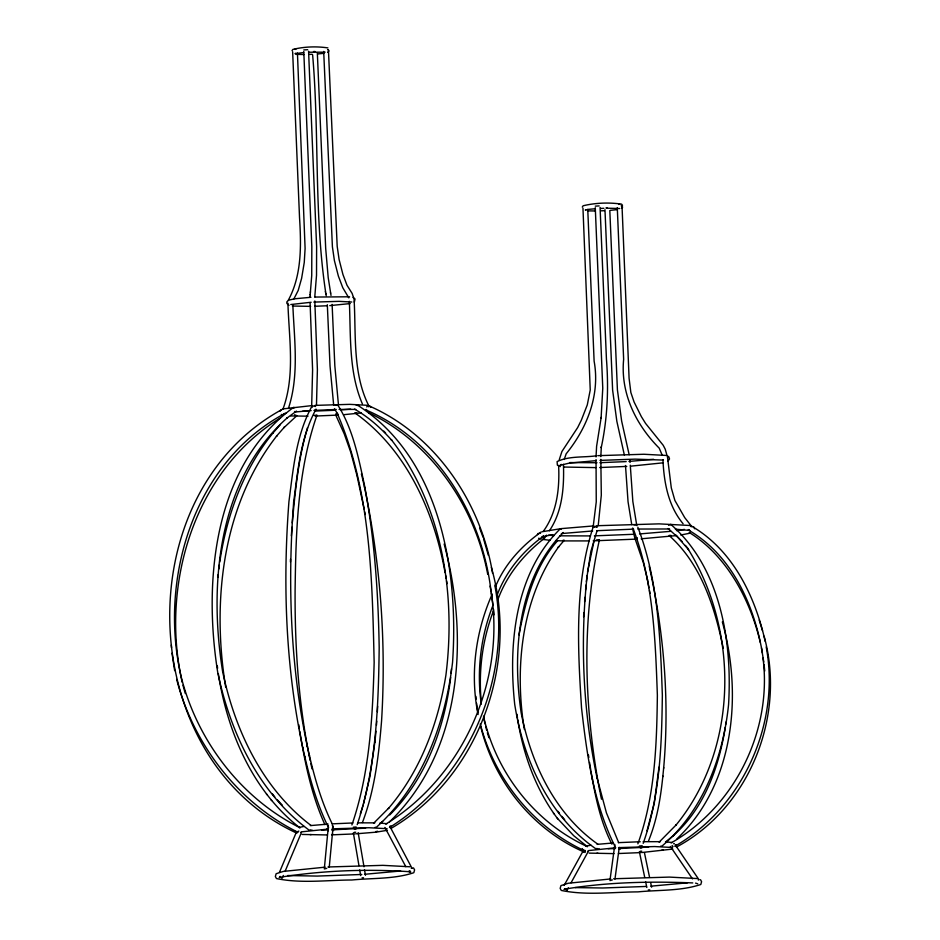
<?xml version="1.0" encoding="UTF-8"?>
<svg xmlns="http://www.w3.org/2000/svg" width="940" height="940" viewBox="0 0 940 940"><rect width="100%" height="100%" fill="white"/><g stroke="black" fill="none" stroke-linecap="round" stroke-linejoin="round"><path stroke-width="1.41" d="M566.139 889.968L566.938 890.121M571.073 882.766L588.334 851.311M596.03 456.922L596.606 446.241L601.177 417.395L601.095 418.183L602.763 388.208L595.279 207.716M600.824 456.629L601.318 446.805L601.224 447.675C607.463 418.594 608.768 388.737 606.441 359.139L600.072 207.423M412.037 868.337L389.783 826.248M290.448 562.003L290.507 559.218M558.619 465.429C559.699 488.271 557.138 512.323 543.32 531.335M563.448 464.337C564.188 487.167 562.543 511.243 549.407 530.771M377.657 706.245L377.363 711.709M583.611 616.734L583.846 612.575M291.353 535.847L291.964 527.234M292.258 522.922C295.266 490.939 298.238 458.614 307.509 427.712M309.977 297.275L311.728 275.526L311.822 246.797L303.785 51.512M314.771 296.993L316.522 275.232L316.615 246.503L308.579 51.218M176.673 679.385C193.417 744.081 237.585 802.149 297.71 832.147L297.769 831.489M376.458 725.198L376.776 721.18M584.621 601.647L584.974 597.299M663.64 768.321C669.691 700.758 663.945 632.291 649.211 566.186M311.68 405.645L312.597 369.913L310.094 302.692M316.474 405.352L317.391 369.62L314.818 300.964M451.059 673.169L451.459 668.857M324.37 868.266L328.401 825.814M329.235 867.279L333.124 826.272L332.278 825.579M585.561 590.085L585.961 585.82M217.927 577.43L218.197 574.622M310.165 294.866L310.224 294.161M310.388 292.528L310.459 291.729M374.884 742.318L375.988 731.179M586.36 581.555L587.148 575.456L586.137 585.679L586.207 584.938C580.215 649.493 583.787 714.988 597.159 778.438L597.006 777.732L606.441 812.912L618.661 842.628M648.53 840.889C656.99 820.232 660.632 798.048 662.876 775.958M658.999 767.134L654.252 803.383L647.014 830.807M662.794 776.745L663.711 767.581M374.966 741.531L369.89 776.734L363.498 803.935M587.065 576.244L590.872 551.416L597.088 530.606M480.27 723.918C494.511 778.908 532.898 826.871 584.692 850.841L584.774 850.183M543.637 537.997L544.436 538.15M725.598 724.658L725.903 722.096M218.832 569.005L219.396 564.799M219.772 562.003C226.646 515.637 243.331 469.06 273.364 432.565M610.13 879.147L614.854 844.473M614.948 879.17L619.272 847.386M450.671 677.482C444.503 727.736 426.149 778.59 389.724 814.921M587.512 572.037L594.174 540.3M725.28 727.219C718.9 767.298 704.283 808.4 673.052 835.895L673.792 835.272L665.884 841.688M593.222 526.306L596.254 501.878L596.042 459.625M598.216 525.613L601.306 495.18L600.836 459.331M518.962 634.876C525.53 601.482 534.413 566.691 557.667 540.676M559.23 459.766L561.932 451.482L577.665 427.571L581.296 420.274L587.288 404.882L590.238 390.006L582.965 208.163M564.235 459.46L566.15 453.832C587.195 427.9 600.272 394.765 594.115 361.136L587.759 209.432L594.832 208.786M585.268 850.818L585.138 852.474C532.628 829.985 494.146 781.563 480.681 726.479M599.403 539.854C581.002 622.456 584.351 709.442 599.99 792.291M363.146 805.11L360.337 813.805M288.38 408.524C299.449 375.189 294.185 339.035 292.834 304.76M637.872 843.815C655.004 796.356 656.755 745.115 657.366 695.189C655.356 639.177 653.382 581.143 633.008 528.292M643.195 843.333C660.045 795.968 661.725 744.903 662.348 695.142C660.327 638.789 658.341 580.403 637.837 527.222M493.312 611.223C482.455 639.788 478.378 670.902 481.21 701.311M288.368 300.095C301.904 275.067 301.258 245.246 299.531 217.622L292.646 51.759M492.49 606.559C480.575 637.414 476.615 671.43 481.292 704.178M351.901 824.956C369.82 772.915 372.604 717.056 374.155 662.489C372.181 578.923 370.971 491.315 337.284 413.412M357.2 824.674C376.176 767.921 378.444 707.103 379.184 647.777C378.279 593.07 374.578 538.127 364.285 484.312C358.387 457.204 352.911 428.981 337.871 405.187L335.051 405.081M316.909 415.327C297.463 471.175 295.924 531.488 295.101 590.038C294.772 647.167 298.521 704.553 310.2 760.566M362.429 822.524C374.778 790.093 378.773 755.243 381.57 720.886C386.34 642.819 380.547 563.918 364.555 487.378L364.391 486.638M282.881 409.346C295.383 375.542 288.968 338.177 287.922 303.209M497.577 600.495C506.343 575.609 523.486 554.671 544.037 538.596M492.196 594.127C475.534 631.574 469.882 674.25 478.084 714.529M279.509 872.179L296.464 831.935M281.389 877.878L282.2 878.136L283.328 875.457M285.032 871.439L301.423 832.534L300.6 832.264M293.821 299.049L298.203 290.437L301.623 278.311L304.255 262.507L305.101 248.489L297.44 53.04M495.498 586.654C504.615 564.458 521.394 546.058 540.735 532.322M496.79 596.007C505.661 571.673 522.616 551.157 543.508 536.129M332.525 827.541L333.124 826.272M311.68 406.726C295.994 435.584 293.245 469.166 288.991 501.149L288.909 501.925C282.635 583.987 285.596 667.283 302.798 747.946M564.164 885.351L583.481 850.3M566.938 890.274L568.312 887.771M328.365 49.785L327.566 49.632M292.023 50.678L292.88 49.409C304.125 46.659 316.474 46.189 327.919 47.905M328.988 50.866L327.649 52.37M280.191 411.168L281.048 409.899M354.333 302.198L355.038 298.979L353.017 297.44M582.283 207.047L583.141 205.766C595.49 202.817 609.002 202.3 621.575 204.133L622.527 205.331M621.786 208.375L622.644 207.106M279.239 877.631L280.085 876.362M537.41 534.566L538.268 533.286M544.413 538.338L546.575 535.13M366.729 406.914L367.493 405.833M298.826 831.031L297.71 832.147M272.823 433.199L280.402 424.504M659.105 842.17L676.295 824.756L675.754 825.402C738.464 749.062 739.322 631.551 688.139 549.089L688.632 549.759L677.799 537.292L668.117 528.527M389.536 821.842C462.586 751.318 469.224 637.132 444.15 544.013M676.894 838.844C734.387 784.559 742.659 694.766 722.331 621.916M373.568 823.311L388.866 807.965L388.326 808.6C420.45 771.141 438.252 723.307 445.924 675.038C456.076 594.01 442.387 505.332 391.228 439.579L391.769 440.261C380.935 428.182 368.715 417.066 354.486 409.112M314.982 410.052L316.04 409.159C300.53 437.64 297.839 470.822 293.632 502.395L293.703 501.631C287.44 583.458 290.378 666.484 307.427 746.924L307.274 746.207L309.495 756.019L309.319 755.231C314.877 778.72 321.539 802.196 332.243 823.91M663.252 849.936L661.314 850.383M562.531 533.133L563.248 532.522C517.811 578.488 512.112 651.984 521.171 712.896C531.065 763.433 554.8 813.829 597.887 844.214M292.869 407.937L294.831 407.537M311.081 825.496C262.46 788.707 234.836 730.086 222.627 671.559C208.692 584.88 217.692 479.412 287.452 417.654L286.688 418.265L296.5 411.097M377.633 831.254L375.671 831.653M561.262 464.36L560.052 465.312L569.158 463.15L595.831 460.659M667.894 461.352L669.515 458.931L668.845 456.828L667.564 455.982M380.395 823.193L382.651 821.454M293.656 407.314C213.263 466.076 203.251 581.59 217.751 672.547C230.241 732.471 258.688 792.514 308.743 829.867M671.078 842.933C734.857 806.72 772.351 730.65 763.01 658.082M674.814 846.294C742.706 807.249 780.635 723.741 766.206 646.943M593.023 527.457L595.478 526.706L596.9 527.222M668.528 525.249L670.866 524.438C720.78 568.136 732.354 641.597 728.559 704.73C723.083 757.417 703.108 810.962 661.948 846.129L660.82 846.059M385.764 824.11C464.489 775.806 507.494 676.659 490.069 586.078M389.454 827.541C469.13 777.956 512.465 677.2 494.804 585.15M676.424 847.069C749.732 807.848 786.145 715.575 764.079 636.192M609.931 880.592L612.386 879.899M280.39 417.959C193.323 471.375 160.282 586.137 182.219 682.37M391.122 828.363C478.648 777.309 519.385 663.969 491.373 567.513M365.848 409.511L366.635 409.664M285.114 413.341C192.935 462.433 158.249 580.873 181.502 678.163C197.917 741.531 241.18 798.424 300.107 827.788M324.312 868.959L326.756 868.349M311.539 407.361L312.491 406.867M690.407 526.177L691.053 525.848C732.707 549.712 755.09 596.113 765.184 641.362M688.303 529.596L689.102 529.749M295.971 53.322L294.972 53.639L303.608 52.558M290.789 304.525L311.163 302.257M586.243 209.679L585.279 209.984L587.841 209.491M564.047 889.51L565.892 888.641L564.494 889.158C606.723 882.131 650.022 881.203 692.745 882.918M642.196 845.73L639.411 846.012M316.804 415.151L313.995 415.386M356.178 826.977L353.37 827.2M599.191 539.701L596.418 539.96M689.255 532.51C726.738 555.752 750.144 599.462 760.319 642.455M355.614 413.224L356.765 412.778M309.554 830.243L310.717 829.809M543.426 536.235L542.028 536.752L552.979 534.637M597.464 848.562L595.514 848.573C548.408 815.544 523.369 759.638 514.697 704.225C508.27 644.111 514.838 573.647 560.005 529.067L561.204 529.244M671.019 535.412L669.08 535.436M690.841 526.553L691.629 526.717M331.538 834.638L333.019 834.262M673.557 843.756L674.332 843.556M698.091 879.758L698.89 879.922M618.614 204.415L619.648 204.168M283.68 408.818L312.35 405.551M283.892 413.788L286.371 413.201M541.816 531.782L561.168 528.621L593.822 525.907M690.383 533.121L680.736 535.013M298.803 827.482L304.031 826.436M387.433 830.29L375.894 832.182L355.614 833.851M279.65 877.302C322.585 870.487 366.682 868.772 410.052 871.744L408.618 871.345L410.733 872.026L409.77 870.828L409.922 871.603M585.843 846.212L590.978 845.189M672.782 849.055L641.573 852.545M633.913 524.802L636.709 524.955M411.25 868.184L412.049 868.019M368.386 406.703L369.185 406.562C352.324 373.721 356.154 334.746 354.075 299.179L352.136 293.421L347.024 285.29L342.936 274.492L339.117 259.569L337.19 246.327L328.424 49.679M350.173 303.573L329.776 305.618M663.217 462.809L630.658 466.17M684.449 529.408L676.424 530.618M301.646 831.83L328.365 829.068M588.628 850.571L615.806 847.786M282.87 409.194L282.458 409.253C125.419 494.569 134.526 758.51 296.899 833.181M303.785 49.938L307.662 49.703M595.279 206.142L599.156 205.907M323.936 53.322L317.614 53.956M617.298 209.632L610.307 210.337M361.289 412.93L344.393 414.622M653.547 459.284L628.931 461.434M676.624 535.577L641.139 538.808M400.64 870.992L364.579 874.294M687.445 882.825L650.809 886.185M294.784 412.002L311.163 410.615M561.368 533.579L592.658 530.971M670.831 531.312L639.553 533.932M310.341 825.602L328.154 824.098M597.147 844.355L612.692 843.016M350.667 409.123L341.385 409.852M365.554 828.152L331.796 829.879M310.952 297.287L294.572 298.803L288.603 300.189L286.841 301.893L286.9 303.432L289.003 305.371M596.83 455.747C583.799 457.663 569.123 455.747 557.115 461.587L557.361 465.171L560.404 466.581M325.158 867.162L283.328 871.415L276.137 873.718L275.35 876.538L276.466 878.559C301.129 883.67 326.873 880.11 351.889 879.993C372.44 877.96 394.048 879.276 413.812 872.708L414.599 869.9L413.483 867.867M648.624 847.081L619.484 848.526M610.741 878.935L568.23 883.248L560.945 885.598L560.158 888.406L561.286 890.439C586.337 895.62 612.492 892.013 637.896 891.884C658.775 889.827 680.736 891.167 700.805 884.493L701.593 881.685L700.476 879.64M313.502 51.559L314.982 51.477M605.924 207.963L607.405 207.869M312.738 405.833L315.558 406.491M336.003 413.553L337.484 413.459M336.332 414.693L337.812 414.611M637.179 537.903L634.676 537.551L632.479 528.21M637.343 538.409L634.77 537.868L643.407 562.919L647.237 578.664M354.368 829.268L355.849 829.186M354.239 832.335L355.72 832.241M640.316 847.998L641.797 847.904M640.234 851.264L641.715 851.17M362.041 877.854L363.522 877.76M648.283 889.968L649.763 889.875M314.971 297.052L349.598 296.782M313.819 302.093L339.046 301.352L351.783 302.022M327.049 305.77L314.642 306.287M314.982 405.387L349.727 404.353L366.964 405.269M313.96 410.428L336.273 409.476M334.722 410.263L314.865 411.086M337.389 415.104L315.076 416.056M598.098 455.653L643.877 454.255L665.802 455.418M600.026 460.4L635.064 459.131L663.417 460.083M626.193 461.599L599.896 462.703M626.769 466.405L599.708 467.544M596.653 525.73L659.058 523.862L689.655 525.472M596.865 530.701L633.572 529.138M633.877 534.273L594.386 535.859M636.991 539.09L593.199 540.853M331.926 823.863L352.923 822.958M332.126 828.833L368.891 827.729L387.115 828.692M354.31 833.921L332.008 834.849M618.332 842.651L640.211 841.735M618.532 847.622L654.593 846.552L672.476 847.492M327.978 866.986L382.862 865.341L409.84 866.774M640.293 852.615L618.414 853.532M361.771 874.47L317.203 876.08L287.722 875.528M613.609 878.759L669.374 877.091L696.798 878.536M646.485 886.443L602.658 887.995L575.151 887.607M308.978 52.229L325.134 52.17M309.413 54.402L312.233 54.285M600.766 208.422L603.891 208.292M601.248 210.83L604.361 210.689M355.696 404.752L356.812 404.717C440.484 457.533 458.92 571.156 452.539 662.5C445.325 723.212 422.577 785.511 376.305 827.353L375.178 827.27M311.375 830.302L312.491 830.267M310.106 834.614L311.222 834.579M606.958 208.198L619.73 208.516M310.658 306.37L292.411 306.029M339.105 409.429L355.755 409.405M596.982 462.75L569.781 462.562M595.854 467.615L563.812 467.039M637.814 529.044L669.597 528.973M590.202 535.929L559.723 535.823M589.016 540.923L564.106 540.911M357.964 822.852L374.825 822.852M328.06 829.95L321.527 830.032M327.014 834.943L302.151 834.438M643.148 841.688L660.42 841.664M615.265 848.62L608.133 848.702M614.008 853.614L589.133 853.12M598.228 848.996L599.344 848.973M596.853 853.261L597.969 853.25M303.996 54.532L296.088 54.344M595.255 210.971L588.111 210.877M302.527 411.227L307.791 411.215M308.003 416.173L290.719 415.938M675.366 529.185L689.854 530.442M555.599 540.629L562.813 540.899M563.13 540.206L564.259 540.265L558.196 547.362L558.724 546.739C522.111 597.441 514.732 665.062 523.721 725.668M621.164 205.837L622.022 205.883L629.083 378.233L630.857 392.509L634.101 402.026L641.35 416.608L645.58 423.423L663.217 445.302L665.226 449.156L667.529 457.369L671.301 487.895L674.897 500.468L684.72 517.635L691.582 526.33M548.455 535.201L553.942 535.6M550.041 540.277L542.556 539.419M665.485 841.852L672.264 842.522M379.995 823.041L386.904 823.722M294.878 49.233L295.877 49.374M294.537 411.509L295.712 411.72M281.318 414.446L282.752 414.904M538.62 538.232L541.123 539.031M695.565 883.118L697.727 883.812M332.267 830.102L333.606 830.584M618.732 848.808L620.059 849.314M587.535 851.158L588.334 851.464M366.048 410.016C438.099 440.66 482.279 516.06 491.115 591.812M368.786 412.754C431.648 442.846 475.017 506.637 487.719 574.305M596.971 526.941L595.596 526.247L593.093 527.176C574.364 585.221 577.724 648.024 581.555 708.137C586.913 755.278 593.692 803.594 615.066 846.552M587.195 846.552C534.496 822.312 496.038 772.504 483.524 716.174M688.456 530.078C732.06 555.27 754.174 605.266 762.411 653.03M543.238 538.432L543.919 538.879M294.502 414.763L296.84 415.68L283.915 427.688L284.479 427.03L276.43 436.266L276.983 435.631C222.11 505.579 211.735 601.694 225.694 687.175M587.347 846.658L573.741 835.719L557.255 818.211M299.754 827.717C252.331 790.775 227.363 731.696 218.303 673.592M354.791 412.836C406.527 449.379 434.198 511.901 445.078 572.648M675.719 535.001L682.111 541.522M670.044 536.376C701.663 565.069 714.87 607.839 723.283 648.389M383.779 431.119L385.623 432.999M282.447 805.357L277.288 799.787M356.812 404.717L357.482 405.528M561.909 816.378L564.635 819.645M685.413 545.412L687.88 548.384M672.124 845.518L673.016 846.611M693.579 526.67L694.719 528.797M369.82 406.115L370.783 407.314M583.446 851.875L582.318 848.585M296.382 833.169L295.313 831.407M272.494 794.006L274.786 796.909M266.443 793.995L266.96 794.641M271.108 799.905L271.637 800.575M670.866 524.438L671.466 525.213M558.031 811.349L559.512 813.312M517.729 719.676C523.404 755.067 536.059 790.105 557.761 818.881M553.448 813.135L553.93 813.782M683.075 523.721C668.164 505.838 663.945 482.326 662.947 459.684M675.155 844.755L698.866 879.558M670.396 846.47L692.486 878.877M334.487 408.782L337.965 414.575M327.038 828.657L328.272 830.819M611.917 844.179C600.261 821.395 595.22 795.98 590.919 770.965M384.906 827.447L405.81 866.692M335.85 415.245L344.252 433.928L350.702 452.081L357.024 475.699L356.848 474.912L364.168 509.069M328.647 827.776C316.005 802.419 308.778 774.76 302.645 747.218M348.822 297.863L342.783 287.722L338.365 276.066L334.417 260.662L332.407 246.821L323.689 51.442M324.899 824.615C311.493 795.146 305.018 763.116 299.778 731.343M362.429 404.012C348.54 371.864 350.89 335.463 349.328 301.317M368.28 405.998L368.081 405.481C435.373 434.362 480.81 502.219 492.584 573.259M479.623 528.139L483.16 537.48M661.983 454.678L659.222 448.157C635.828 424.716 620.318 393.002 623.643 359.339L617.286 207.634M487.343 732.754L488.964 737.724M759.215 620.083L762.505 630.646M483.56 538.843L488.342 555.27M182.924 685.178L185.321 693.532M485.663 726.444L486.673 730.227M540.324 532.404L540.535 533.192M310.799 763.433L312.056 768.932M364.555 487.378L361.465 473.819L361.642 474.618M649.928 568.876L650.116 569.687M652.008 578.335L652.16 579.016M647.519 579.98L647.366 579.31L648.964 587.7M592.365 778.731L592.529 779.436M594.092 786.557L594.256 787.32M331.009 295.407L328.201 277.558L325.675 248.313L317.344 52.969M330.445 292.622L330.598 293.327M312.609 54.731C319.518 134.291 313.796 215.201 325.969 294.326L325.804 293.621L326.215 295.689M325.357 291.623L325.51 292.305M304.701 756.3L304.877 757.076M600.249 793.525L601.506 799.223M483.606 717.314L484.993 723.906M644.452 852.78L649.528 877.149M650.715 882.883L651.608 887.184M639.365 851.64L644.734 877.443M645.627 881.744L646.826 887.477M523.933 726.984L524.449 729.511M636.791 525.589L632.843 501.478L630.282 465.206M631.75 524.661L628.049 501.772L625.488 465.5M676.13 844.59L676.307 846.682M390.805 825.802L390.981 827.905M364.697 511.795L365.225 514.533M445.584 575.409L446.101 578.159M649.481 590.532L649.986 593.399M358.152 832.64L364.003 866.774M364.485 869.618L365.472 875.305M353.358 832.934L358.963 865.646M359.703 869.911L360.678 875.598M629.154 454.725L621.645 421.038L617.416 389.889L609.825 210.819M624.36 455.019L616.852 421.332L612.621 390.171L604.972 209.643M174.652 670.62L172.008 653.183M589.545 762.457L590.696 769.543M477.92 712.931L476.58 703.284M298.744 724.681L299.367 728.676M446.606 580.92L447.017 583.634M761.482 647.907L763.762 661.983M588.464 754.985L588.828 757.476M491.303 593.163L493.018 605.372M338.447 404.717L334.828 365.719L332.114 304.419M333.653 405.011L330.034 366.012L327.32 304.713M217.269 665.614L217.61 668.269M516.988 714.247L517.505 718.336M764.079 664.545L764.714 670.984M475.899 696.364L476.169 699.137M629.835 459.825L630.07 462.468M171.315 645.052L171.538 647.766M493.594 609.437L494.005 614.877"/></g></svg>
